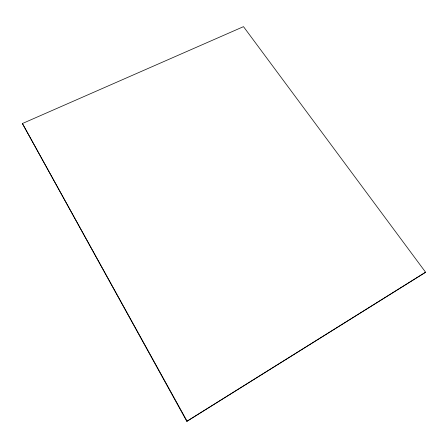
<?xml version="1.0" encoding="UTF-8"?>
<svg xmlns="http://www.w3.org/2000/svg" width="448" height="448" viewBox="0 0 448 448"><rect width="100%" height="100%" fill="white"/><g stroke="black" fill="none" stroke-linecap="round" stroke-linejoin="round"><path stroke-width="0.67" d="M186.822 421.35L425.6 272.238L243.494 26.65L22.4 123.525L186.822 421.35L425.6 272.238M22.4 123.525L186.967 420.974"/></g></svg>
